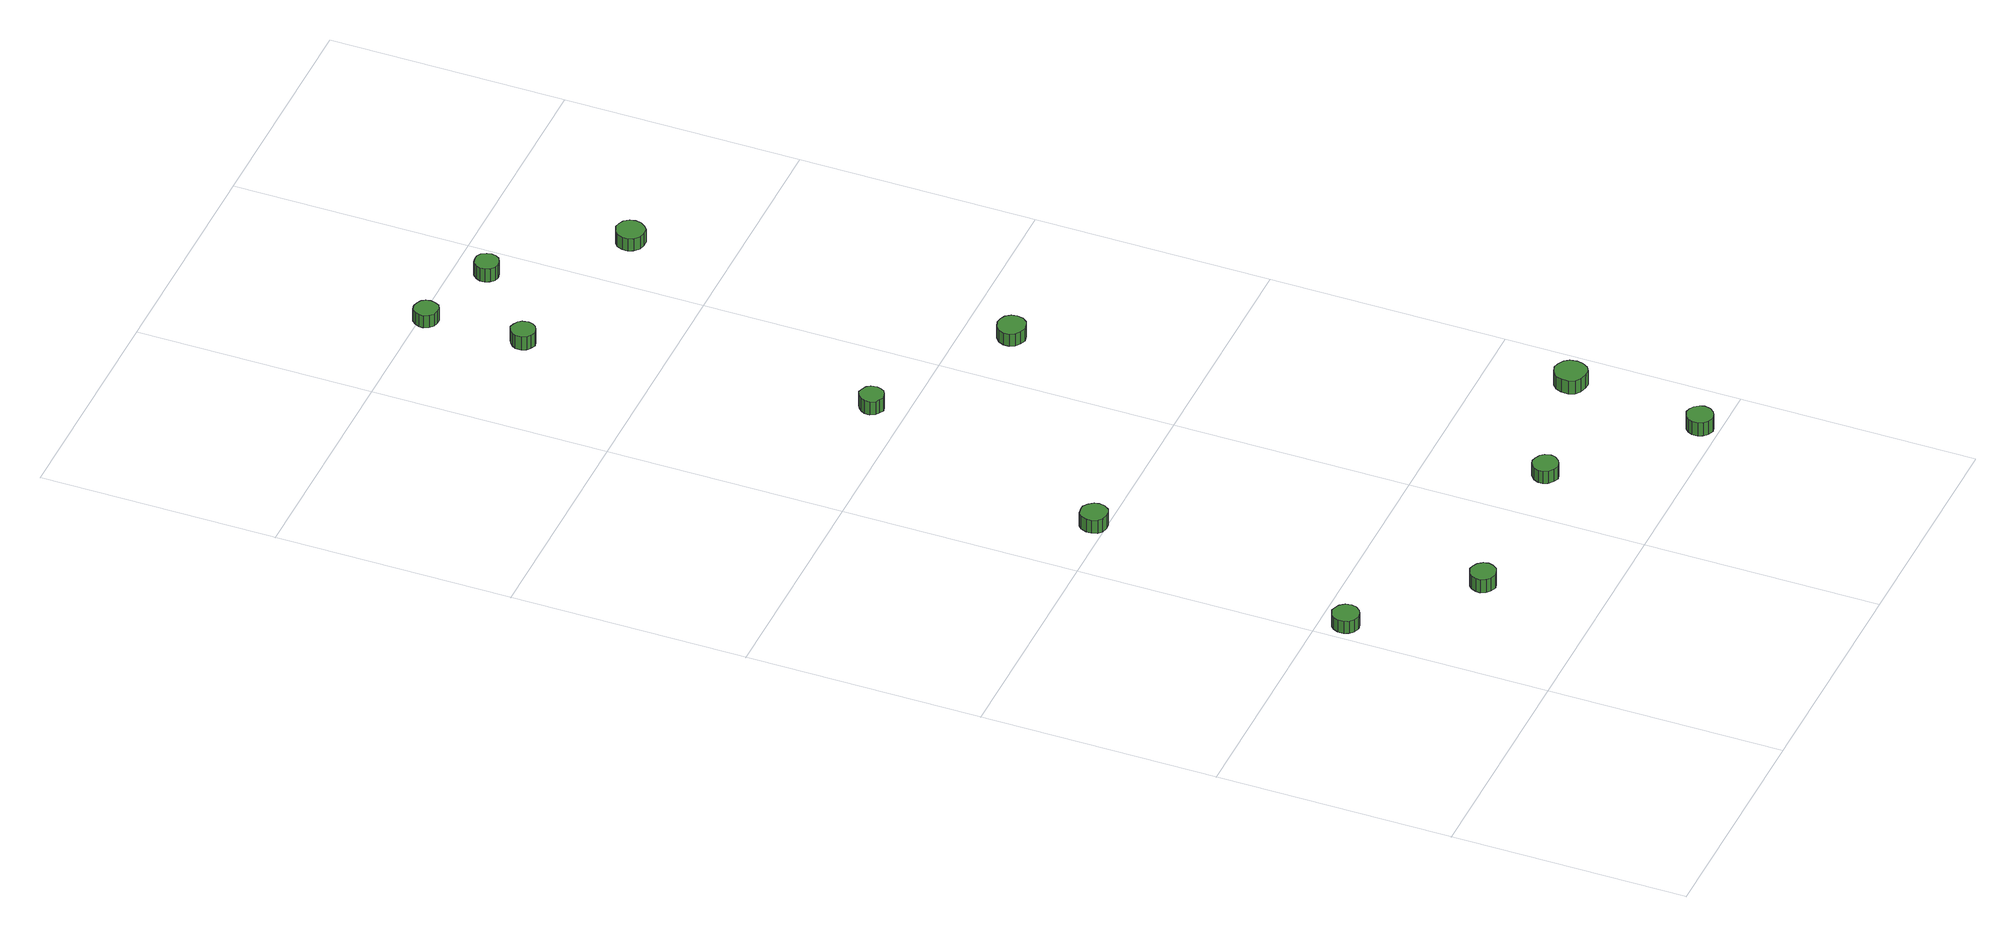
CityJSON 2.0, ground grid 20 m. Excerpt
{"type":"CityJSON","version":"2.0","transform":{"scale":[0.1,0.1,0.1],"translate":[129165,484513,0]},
"CityObjects":{
"tree1":{"type":"SolitaryVegetationObject","attributes":{"function":"something"},"geometry":[{"type":"MultiSurface","lod":"1","boundaries":[[[0,1,2,3,4,5,6,7,8,9,10,11,12,13,14]],[[15,16,17,18,19,20,21,22,23,24,25,26,27,28,29]],[[0,29,28,1]],[[1,28,27,2]],[[2,27,26,3]],[[3,26,25,4]],[[4,25,24,5]],[[5,24,23,6]],[[6,23,22,7]],[[7,22,21,8]],[[8,21,20,9]],[[9,20,19,10]],[[10,19,18,11]],[[11,18,17,12]],[[12,17,16,13]],[[13,16,15,14]],[[14,15,29,0]]]}]},
"tree2":{"type":"SolitaryVegetationObject","attributes":{"function":"something"},"geometry":[{"type":"MultiSurface","lod":"1","boundaries":[[[30,31,32,33,34,35,36,37,38,39,40,41,42,43,44]],[[45,46,47,48,49,50,51,52,53,54,55,56,57,58,59]],[[30,59,58,31]],[[31,58,57,32]],[[32,57,56,33]],[[33,56,55,34]],[[34,55,54,35]],[[35,54,53,36]],[[36,53,52,37]],[[37,52,51,38]],[[38,51,50,39]],[[39,50,49,40]],[[40,49,48,41]],[[41,48,47,42]],[[42,47,46,43]],[[43,46,45,44]],[[44,45,59,30]]]}]},
"tree3":{"type":"SolitaryVegetationObject","attributes":{"function":"something"},"geometry":[{"type":"MultiSurface","lod":"1","boundaries":[[[60,61,62,63,64,65,66,67,68,69,70,71,72,73,74]],[[75,76,77,78,79,80,81,82,83,84,85,86,87,88,89]],[[60,89,88,61]],[[61,88,87,62]],[[62,87,86,63]],[[63,86,85,64]],[[64,85,84,65]],[[65,84,83,66]],[[66,83,82,67]],[[67,82,81,68]],[[68,81,80,69]],[[69,80,79,70]],[[70,79,78,71]],[[71,78,77,72]],[[72,77,76,73]],[[73,76,75,74]],[[74,75,89,60]]]}]},
"tree4":{"type":"SolitaryVegetationObject","attributes":{"function":"something"},"geometry":[{"type":"MultiSurface","lod":"1","boundaries":[[[90,91,92,93,94,95,96,97,98,99,100,101,102,103,104]],[[105,106,107,108,109,110,111,112,113,114,115,116,117,118,119]],[[90,119,118,91]],[[91,118,117,92]],[[92,117,116,93]],[[93,116,115,94]],[[94,115,114,95]],[[95,114,113,96]],[[96,113,112,97]],[[97,112,111,98]],[[98,111,110,99]],[[99,110,109,100]],[[100,109,108,101]],[[101,108,107,102]],[[102,107,106,103]],[[103,106,105,104]],[[104,105,119,90]]]}]},
"tree5":{"type":"SolitaryVegetationObject","attributes":{"function":"something"},"geometry":[{"type":"MultiSurface","lod":"1","boundaries":[[[120,121,122,123,124,125,126,127,128,129,130,131,132,133,134]],[[135,136,137,138,139,140,141,142,143,144,145,146,147,148,149]],[[120,149,148,121]],[[121,148,147,122]],[[122,147,146,123]],[[123,146,145,124]],[[124,145,144,125]],[[125,144,143,126]],[[126,143,142,127]],[[127,142,141,128]],[[128,141,140,129]],[[129,140,139,130]],[[130,139,138,131]],[[131,138,137,132]],[[132,137,136,133]],[[133,136,135,134]],[[134,135,149,120]]]}]},
"tree6":{"type":"SolitaryVegetationObject","attributes":{"function":"something"},"geometry":[{"type":"MultiSurface","lod":"1","boundaries":[[[150,151,152,153,154,155,156,157,158,159,160,161,162,163,164]],[[165,166,167,168,169,170,171,172,173,174,175,176,177,178,179]],[[150,179,178,151]],[[151,178,177,152]],[[152,177,176,153]],[[153,176,175,154]],[[154,175,174,155]],[[155,174,173,156]],[[156,173,172,157]],[[157,172,171,158]],[[158,171,170,159]],[[159,170,169,160]],[[160,169,168,161]],[[161,168,167,162]],[[162,167,166,163]],[[163,166,165,164]],[[164,165,179,150]]]}]},
"tree7":{"type":"SolitaryVegetationObject","attributes":{"function":"something"},"geometry":[{"type":"MultiSurface","lod":"1","boundaries":[[[180,181,182,183,184,185,186,187,188,189,190,191,192,193,194]],[[195,196,197,198,199,200,201,202,203,204,205,206,207,208,209]],[[180,209,208,181]],[[181,208,207,182]],[[182,207,206,183]],[[183,206,205,184]],[[184,205,204,185]],[[185,204,203,186]],[[186,203,202,187]],[[187,202,201,188]],[[188,201,200,189]],[[189,200,199,190]],[[190,199,198,191]],[[191,198,197,192]],[[192,197,196,193]],[[193,196,195,194]],[[194,195,209,180]]]}]},
"tree8":{"type":"SolitaryVegetationObject","attributes":{"function":"something"},"geometry":[{"type":"MultiSurface","lod":"1","boundaries":[[[210,211,212,213,214,215,216,217,218,219,220,221,222,223,224]],[[225,226,227,228,229,230,231,232,233,234,235,236,237,238,239]],[[210,239,238,211]],[[211,238,237,212]],[[212,237,236,213]],[[213,236,235,214]],[[214,235,234,215]],[[215,234,233,216]],[[216,233,232,217]],[[217,232,231,218]],[[218,231,230,219]],[[219,230,229,220]],[[220,229,228,221]],[[221,228,227,222]],[[222,227,226,223]],[[223,226,225,224]],[[224,225,239,210]]]}]},
"tree9":{"type":"SolitaryVegetationObject","attributes":{"function":"something"},"geometry":[{"type":"MultiSurface","lod":"1","boundaries":[[[240,241,242,243,244,245,246,247,248,249,250,251,252,253,254]],[[255,256,257,258,259,260,261,262,263,264,265,266,267,268,269]],[[240,269,268,241]],[[241,268,267,242]],[[242,267,266,243]],[[243,266,265,244]],[[244,265,264,245]],[[245,264,263,246]],[[246,263,262,247]],[[247,262,261,248]],[[248,261,260,249]],[[249,260,259,250]],[[250,259,258,251]],[[251,258,257,252]],[[252,257,256,253]],[[253,256,255,254]],[[254,255,269,240]]]}]},
"tree10":{"type":"SolitaryVegetationObject","attributes":{"function":"something"},"geometry":[{"type":"MultiSurface","lod":"1","boundaries":[[[270,271,272,273,274,275,276,277,278,279,280,281,282,283,284]],[[285,286,287,288,289,290,291,292,293,294,295,296,297,298,299]],[[270,299,298,271]],[[271,298,297,272]],[[272,297,296,273]],[[273,296,295,274]],[[274,295,294,275]],[[275,294,293,276]],[[276,293,292,277]],[[277,292,291,278]],[[278,291,290,279]],[[279,290,289,280]],[[280,289,288,281]],[[281,288,287,282]],[[282,287,286,283]],[[283,286,285,284]],[[284,285,299,270]]]}]},
"tree11":{"type":"SolitaryVegetationObject","attributes":{"function":"something"},"geometry":[{"type":"MultiSurface","lod":"1","boundaries":[[[300,301,302,303,304,305,306,307,308,309,310,311,312,313,314]],[[315,316,317,318,319,320,321,322,323,324,325,326,327,328,329]],[[300,329,328,301]],[[301,328,327,302]],[[302,327,326,303]],[[303,326,325,304]],[[304,325,324,305]],[[305,324,323,306]],[[306,323,322,307]],[[307,322,321,308]],[[308,321,320,309]],[[309,320,319,310]],[[310,319,318,311]],[[311,318,317,312]],[[312,317,316,313]],[[313,316,315,314]],[[314,315,329,300]]]}]},
"tree12":{"type":"SolitaryVegetationObject","attributes":{"function":"something"},"geometry":[{"type":"MultiSurface","lod":"1","boundaries":[[[330,331,332,333,334,335,336,337,338,339,340,341,342,343,344]],[[345,346,347,348,349,350,351,352,353,354,355,356,357,358,359]],[[330,359,358,331]],[[331,358,357,332]],[[332,357,356,333]],[[333,356,355,334]],[[334,355,354,335]],[[335,354,353,336]],[[336,353,352,337]],[[337,352,351,338]],[[338,351,350,339]],[[339,350,349,340]],[[340,349,348,341]],[[341,348,347,342]],[[342,347,346,343]],[[343,346,345,344]],[[344,345,359,330]]]}]}
},
"vertices":[
[23,176,22],[22,181,22],[19,185,22],[15,187,22],[11,188,22],[6,186,22],[3,183,22],[1,179,22],[1,174,22],[3,170,22],[6,167,22],[11,165,22],[15,166,22],[19,168,22],[22,172,22],[22,172,10],[19,168,10],[15,166,10],[11,165,10],[6,167,10],[3,170,10],[1,174,10],[1,179,10],[3,183,10],[6,186,10],[11,188,10],[15,187,10],[19,185,10],[22,181,10],[23,176,10],
[114,97,21],[113,101,21],[110,105,21],[106,107,21],[102,108,21],[97,106,21],[94,103,21],[92,99,21],[92,95,21],[94,91,21],[97,88,21],[102,86,21],[106,87,21],[110,89,21],[113,93,21],[113,93,8],[110,89,8],[106,87,8],[102,86,8],[97,88,8],[94,91,8],[92,95,8],[92,99,8],[94,103,8],[97,106,8],[102,108,8],[106,107,8],[110,105,8],[113,101,8],[114,97,8],
[70,410,19],[69,414,19],[66,418,19],[62,421,19],[58,421,19],[53,420,19],[50,417,19],[48,412,19],[48,408,19],[50,403,19],[53,400,19],[58,399,19],[62,399,19],[66,401,19],[69,405,19],[69,405,6],[66,401,6],[62,399,6],[58,399,6],[53,400,6],[50,403,6],[48,408,6],[48,412,6],[50,417,6],[53,420,6],[58,421,6],[62,421,6],[66,418,6],[69,414,6],[70,410,6],
[263,105,18],[262,110,18],[259,113,18],[255,115,18],[251,116,18],[247,115,18],[243,111,18],[241,107,18],[241,103,18],[243,99,18],[247,96,18],[251,94,18],[255,95,18],[259,97,18],[262,101,18],[262,101,6],[259,97,6],[255,95,6],[251,94,6],[247,96,6],[243,99,6],[241,103,6],[241,107,6],[243,111,6],[247,115,6],[251,116,6],[255,115,6],[259,113,6],[262,110,6],[263,105,6],
[136,626,23],[135,631,23],[133,634,23],[129,636,23],[125,637,23],[121,635,23],[118,632,23],[116,629,23],[116,624,23],[118,620,23],[121,618,23],[125,616,23],[129,617,23],[133,619,23],[135,622,23],[135,622,10],[133,619,10],[129,617,10],[125,616,10],[121,618,10],[118,620,10],[116,624,10],[116,629,10],[118,632,10],[121,635,10],[125,637,10],[129,636,10],[133,634,10],[135,631,10],[136,626,10],
[365,16,19],[364,20,19],[361,24,19],[357,26,19],[353,27,19],[348,25,19],[345,22,19],[343,18,19],[343,13,19],[345,9,19],[348,6,19],[353,4,19],[357,5,19],[361,7,19],[364,11,19],[364,11,6],[361,7,6],[357,5,6],[353,4,6],[348,6,6],[345,9,6],[343,13,6],[343,18,6],[345,22,6],[348,25,6],[353,27,6],[357,26,6],[361,24,6],[364,20,6],[365,16,6],
[108,911,23],[107,916,23],[105,919,23],[101,921,23],[97,922,23],[93,920,23],[90,917,23],[88,914,23],[88,909,23],[90,905,23],[93,903,23],[97,901,23],[101,902,23],[105,904,23],[107,907,23],[107,907,10],[105,904,10],[101,902,10],[97,901,10],[93,903,10],[90,905,10],[88,909,10],[88,914,10],[90,917,10],[93,920,10],[97,922,10],[101,921,10],[105,919,10],[107,916,10],[108,911,10],
[105,993,22],[104,997,22],[102,1000,22],[98,1002,22],[94,1003,22],[90,1002,22],[87,999,22],[85,995,22],[85,991,22],[87,987,22],[90,984,22],[94,983,22],[98,983,22],[102,985,22],[104,989,22],[104,989,10],[102,985,10],[98,983,10],[94,983,10],[90,984,10],[87,987,10],[85,991,10],[85,995,10],[87,999,10],[90,1002,10],[94,1003,10],[98,1002,10],[102,1000,10],[104,997,10],[105,993,10],
[381,131,18],[380,137,18],[377,141,18],[372,144,18],[367,145,18],[361,143,18],[357,139,18],[355,134,18],[355,128,18],[357,123,18],[361,120,18],[367,118,18],[372,118,18],[377,121,18],[380,126,18],[380,126,5],[377,121,5],[372,118,5],[367,118,5],[361,120,5],[357,123,5],[355,128,5],[355,134,5],[357,139,5],[361,143,5],[367,145,5],[372,144,5],[377,141,5],[380,137,5],[381,131,5],
[261,558,23],[260,563,23],[257,567,23],[253,569,23],[248,570,23],[243,568,23],[239,565,23],[237,560,23],[237,555,23],[239,551,23],[243,548,23],[248,546,23],[253,547,23],[257,549,23],[260,553,23],[260,553,11],[257,549,11],[253,547,11],[248,546,11],[243,548,11],[239,551,11],[237,555,11],[237,560,11],[239,565,11],[243,568,11],[248,570,11],[253,569,11],[257,567,11],[260,563,11],[261,558,11],
[178,971,22],[177,975,22],[175,979,22],[171,981,22],[167,981,22],[163,980,22],[160,977,22],[158,973,22],[158,969,22],[160,965,22],[163,962,22],[167,961,22],[171,962,22],[175,964,22],[177,967,22],[177,967,9],[175,964,9],[171,962,9],[167,961,9],[163,962,9],[160,965,9],[158,969,9],[158,973,9],[160,977,9],[163,980,9],[167,981,9],[171,981,9],[175,979,9],[177,975,9],[178,971,9],
[260,882,22],[259,887,22],[256,891,22],[252,893,22],[247,894,22],[242,892,22],[238,889,22],[236,884,22],[236,879,22],[238,875,22],[242,871,22],[247,870,22],[252,870,22],[256,873,22],[259,877,22],[259,877,10],[256,873,10],[252,870,10],[247,870,10],[242,871,10],[238,875,10],[236,879,10],[236,884,10],[238,889,10],[242,892,10],[247,894,10],[252,893,10],[256,891,10],[259,887,10],[260,882,10]
]}
